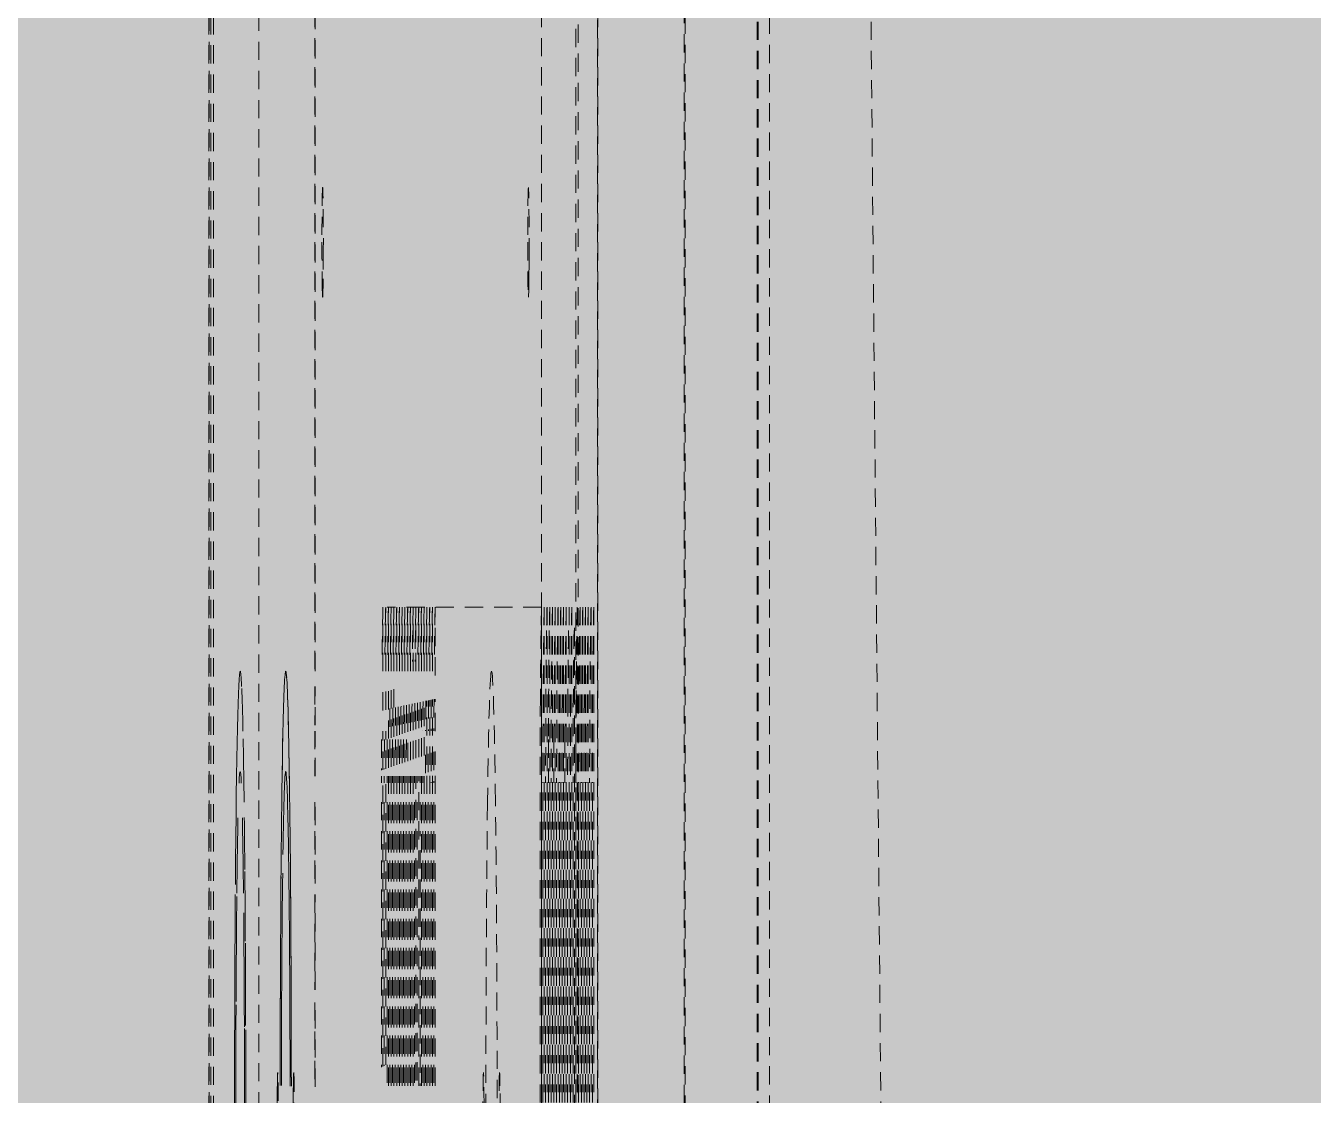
# Model space of a CAD drawing. Header units: millimetres. Extents: x -12447 to 83753, y -46415 to 46712.
# Drawn here: x 34290.5 to 34361.1, y 14432.7 to 14491.4 of the extents above; entities that cross this region are included whole.
import ezdxf
from ezdxf.xclip import XClip

# ---------------------------------------------------------------- set-up
doc = ezdxf.new("R2010")
doc.units = ezdxf.units.MM
doc.header["$XCLIPFRAME"] = 2
doc.linetypes.add('200_ШТРИХ_ш1п0_6_', pattern=[1.6, 1, -0.6])
doc.layers.add('1_Сущ. кусты', color=7, linetype='Continuous')
doc.layers.add('Сантехника', color=7, linetype='Continuous', lineweight=18)

# ---------------------------------------------------------------- blocks, each defined once
blk = doc.blocks.new('Reece_Tap_Wolfen_Drinking-Fountain - 10 L_Stainless Steel-V120-План полов 1-го этажа')
at = {"layer": 'Сантехника', "linetype": '200_ШТРИХ_ш1п0_6_'}
for p, q in [((34300.544, 14613.48), (34300.544, 14345.48)), ((34331.292, 14366.105), (34331.292, 14570.892)), ((34337.823, 14384.981), (34336.135, 14570.892))]:
    blk.add_line(p, q, dxfattribs=at)
at = {"layer": 'Сантехника', "color": 251, "linetype": '200_ШТРИХ_ш1п0_6_', "true_color": 0x666666}
for p, q in [((34320.669, 14346.187), (34320.669, 14612.021)), ((34320.795, 14346.423), (34320.795, 14611.534)), ((34318.795, 14599.48), (34318.795, 14359.48)), ((34321.861, 14359.48), (34321.861, 14599.48)), ((34300.563, 14369.48), (34300.563, 14589.48)), ((34300.663, 14589.48), (34300.663, 14369.48)), ((34326.615, 14570.892), (34326.615, 14366.105)), ((34326.669, 14366.105), (34326.669, 14570.892)), ((34330.614, 14375.374), (34330.614, 14570.892)), ((34330.669, 14375.374), (34330.669, 14570.892))]:
    blk.add_line(p, q, dxfattribs=at)
at = {"layer": 'Сантехника', "color": 253, "linetype": '200_ШТРИХ_ш1п0_6_', "true_color": 0xa3a3a3}
for p, q in [((34306.362, 14599.48), (34306.362, 14455.966)), ((34306.375, 14455.966), (34306.375, 14599.48)), ((34321.873, 14599.48), (34321.873, 14359.48)), ((34300.797, 14589.48), (34300.797, 14369.48)), ((34303.296, 14369.48), (34303.296, 14589.48))]:
    blk.add_line(p, q, dxfattribs=at)
at = {"layer": 'Сантехника', "color": 9, "linetype": '200_ШТРИХ_ш1п0_6_', "true_color": 0xc7c7c7}
for p, q in [((34310.094, 14455.966), (34310.094, 14459.48)), ((34318.789, 14459.48), (34310.327, 14459.48)), ((34318.94, 14459.48), (34318.94, 14379.48)), ((34319.09, 14459.48), (34319.09, 14379.48)), ((34319.241, 14459.48), (34319.241, 14379.48)), ((34319.392, 14459.48), (34319.392, 14379.48)), ((34319.543, 14459.48), (34319.543, 14379.48)), ((34319.693, 14459.48), (34319.693, 14379.48)), ((34319.844, 14459.48), (34319.844, 14379.48)), ((34319.995, 14459.48), (34319.995, 14379.48)), ((34320.146, 14459.48), (34320.146, 14379.48)), ((34320.447, 14459.48), (34320.447, 14379.48)), ((34320.9, 14459.48), (34320.9, 14379.48)), ((34321.05, 14459.48), (34321.05, 14379.48)), ((34321.201, 14459.48), (34321.201, 14379.48)), ((34321.352, 14459.48), (34321.352, 14379.48)), ((34321.503, 14459.48), (34321.503, 14387.52)), ((34321.653, 14459.48), (34321.653, 14379.48)), ((34320.598, 14458.34), (34320.598, 14379.48)), ((34306.362, 14455.131), (34306.362, 14452.999)), ((34306.375, 14453.001), (34306.375, 14455.131)), ((34306.362, 14452.684), (34306.362, 14450.207)), ((34306.375, 14450.207), (34306.375, 14452.684)), ((34318.713, 14389.11), (34318.713, 14449.851)), ((34318.864, 14389.11), (34318.864, 14449.851)), ((34319.015, 14389.11), (34319.015, 14449.851)), ((34319.166, 14389.11), (34319.166, 14449.851)), ((34319.316, 14389.11), (34319.316, 14449.851)), ((34319.467, 14389.11), (34319.467, 14449.851)), ((34319.618, 14389.11), (34319.618, 14449.851)), ((34319.769, 14389.11), (34319.769, 14449.851)), ((34319.92, 14389.11), (34319.92, 14449.851)), ((34320.07, 14389.11), (34320.07, 14449.851)), ((34320.221, 14389.11), (34320.221, 14449.851)), ((34320.372, 14389.11), (34320.372, 14449.851)), ((34320.523, 14389.11), (34320.523, 14449.851)), ((34320.975, 14389.11), (34320.975, 14449.851)), ((34321.126, 14389.11), (34321.126, 14449.851)), ((34321.277, 14389.11), (34321.277, 14449.851)), ((34321.427, 14389.11), (34321.427, 14449.851)), ((34321.578, 14389.11), (34321.578, 14449.851)), ((34306.362, 14448.79), (34306.362, 14444.317)), ((34306.375, 14444.322), (34306.375, 14448.79)), ((34306.362, 14443.716), (34306.362, 14438.489)), ((34306.375, 14438.496), (34306.375, 14443.716)), ((34306.362, 14437.807), (34306.362, 14433.182)), ((34306.375, 14433.181), (34306.375, 14437.807))]:
    blk.add_line(p, q, dxfattribs=at)
at = {"layer": 'Сантехника', "color": 254, "linetype": '200_ШТРИХ_ш1п0_6_', "true_color": 0xdddddd}
for p, q in [((34310.245, 14455.966), (34310.245, 14459.48)), ((34318.789, 14459.48), (34310.327, 14459.48)), ((34318.789, 14459.48), (34318.789, 14379.48)), ((34320.297, 14459.48), (34320.297, 14379.48)), ((34320.749, 14459.48), (34320.749, 14379.48)), ((34310.094, 14453.814), (34310.094, 14455.131)), ((34310.094, 14450.564), (34310.094, 14452.684)), ((34310.094, 14434.29), (34310.094, 14450.207)), ((34320.673, 14389.11), (34320.673, 14449.851)), ((34320.824, 14389.11), (34320.824, 14449.851)), ((34310.018, 14448.79), (34310.018, 14434.248))]:
    blk.add_line(p, q, dxfattribs=at)
at = {"layer": 'Сантехника', "color": 254, "linetype": '200_ШТРИХ_ш1п0_6_', "true_color": 0xeaeaea}
for p, q in [((34310.395, 14455.966), (34310.395, 14459.48)), ((34318.789, 14459.48), (34310.395, 14459.48)), ((34310.245, 14453.847), (34310.245, 14455.131)), ((34310.245, 14450.616), (34310.245, 14452.684)), ((34310.245, 14434.375), (34310.245, 14450.207)), ((34310.169, 14448.79), (34310.169, 14434.333))]:
    blk.add_line(p, q, dxfattribs=at)
at = {"layer": 'Сантехника', "color": 7, "linetype": '200_ШТРИХ_ш1п0_6_', "true_color": 0xf2f2f2}
for p, q in [((34310.546, 14455.966), (34310.546, 14459.48)), ((34318.789, 14459.48), (34310.546, 14459.48)), ((34310.395, 14450.669), (34310.395, 14455.131)), ((34310.395, 14433.234), (34310.395, 14450.207))]:
    blk.add_line(p, q, dxfattribs=at)
at = {"layer": 'Сантехника', "color": 7, "linetype": '200_ШТРИХ_ш1п0_6_', "true_color": 0xf7f7f7}
for p, q in [((34310.697, 14455.966), (34310.697, 14459.48)), ((34318.789, 14459.48), (34310.697, 14459.48)), ((34310.546, 14450.721), (34310.546, 14455.131)), ((34310.546, 14433.234), (34310.546, 14450.207)), ((34310.32, 14448.79), (34310.32, 14433.234)), ((34310.471, 14448.79), (34310.471, 14433.234))]:
    blk.add_line(p, q, dxfattribs=at)
at = {"layer": 'Сантехника', "color": 7, "linetype": '200_ШТРИХ_ш1п0_6_', "true_color": 0xfafafa}
for p, q in [((34310.848, 14455.966), (34310.848, 14459.48)), ((34318.789, 14459.48), (34310.848, 14459.48)), ((34310.697, 14450.773), (34310.697, 14455.131)), ((34310.697, 14433.234), (34310.697, 14450.207)), ((34310.621, 14448.79), (34310.621, 14433.234))]:
    blk.add_line(p, q, dxfattribs=at)
at = {"layer": 'Сантехника', "color": 7, "linetype": '200_ШТРИХ_ш1п0_6_', "true_color": 0xfcfcfc}
for p, q in [((34310.998, 14455.966), (34310.998, 14459.48)), ((34318.789, 14459.48), (34310.998, 14459.48)), ((34310.848, 14450.826), (34310.848, 14453.978)), ((34310.848, 14433.234), (34310.848, 14450.207)), ((34310.772, 14448.79), (34310.772, 14433.234))]:
    blk.add_line(p, q, dxfattribs=at)
at = {"layer": 'Сантехника', "color": 7, "linetype": '200_ШТРИХ_ш1п0_6_', "true_color": 0xfdfdfd}
for p, q in [((34311.149, 14455.966), (34311.149, 14459.48)), ((34318.789, 14459.48), (34311.149, 14459.48)), ((34311.3, 14455.966), (34311.3, 14459.48)), ((34311.451, 14455.966), (34311.451, 14459.48)), ((34311.602, 14455.966), (34311.602, 14459.48)), ((34311.752, 14455.966), (34311.752, 14459.48)), ((34311.903, 14455.966), (34311.903, 14459.48)), ((34312.054, 14455.966), (34312.054, 14459.48)), ((34312.205, 14455.966), (34312.205, 14459.48)), ((34318.789, 14459.48), (34312.368, 14459.48)), ((34318.789, 14459.48), (34312.368, 14459.48)), ((34318.789, 14459.48), (34312.368, 14459.48)), ((34318.789, 14459.48), (34312.368, 14459.48)), ((34318.789, 14459.48), (34312.368, 14459.48)), ((34318.789, 14459.48), (34312.368, 14459.48)), ((34318.789, 14459.48), (34312.368, 14459.48)), ((34318.789, 14459.48), (34312.368, 14459.48)), ((34312.506, 14455.966), (34312.506, 14459.48)), ((34318.789, 14459.48), (34312.506, 14459.48)), ((34312.657, 14455.966), (34312.657, 14459.48)), ((34318.789, 14459.48), (34312.657, 14459.48)), ((34312.808, 14455.966), (34312.808, 14459.48)), ((34318.789, 14459.48), (34312.808, 14459.48)), ((34312.958, 14455.736), (34312.958, 14459.48)), ((34318.789, 14459.48), (34312.958, 14459.48)), ((34312.355, 14455.966), (34312.355, 14458.785)), ((34312.808, 14433.234), (34312.808, 14454.406)), ((34312.958, 14452.684), (34312.958, 14454.439)), ((34310.998, 14450.878), (34310.998, 14454.011)), ((34311.149, 14450.93), (34311.149, 14454.044)), ((34311.3, 14450.983), (34311.3, 14454.077)), ((34311.451, 14451.035), (34311.451, 14454.11)), ((34311.602, 14451.087), (34311.602, 14454.143)), ((34311.752, 14451.14), (34311.752, 14454.176)), ((34311.903, 14451.192), (34311.903, 14454.209)), ((34312.054, 14451.244), (34312.054, 14454.242)), ((34312.205, 14451.297), (34312.205, 14454.275)), ((34312.355, 14451.349), (34312.355, 14454.308)), ((34312.506, 14433.234), (34312.506, 14454.341)), ((34312.657, 14433.234), (34312.657, 14454.373)), ((34312.958, 14433.234), (34312.958, 14451.558)), ((34310.998, 14433.234), (34310.998, 14450.207)), ((34311.149, 14433.234), (34311.149, 14450.207)), ((34311.3, 14433.234), (34311.3, 14450.207)), ((34311.451, 14433.234), (34311.451, 14450.207)), ((34311.602, 14433.234), (34311.602, 14450.207)), ((34311.752, 14433.234), (34311.752, 14450.207)), ((34311.903, 14433.52), (34311.903, 14450.207)), ((34312.054, 14441.942), (34312.054, 14450.207)), ((34312.205, 14433.234), (34312.205, 14450.207)), ((34312.355, 14433.234), (34312.355, 14450.207)), ((34310.923, 14448.79), (34310.923, 14433.234)), ((34311.074, 14448.79), (34311.074, 14433.234)), ((34311.225, 14448.79), (34311.225, 14433.234)), ((34311.375, 14448.79), (34311.375, 14433.234)), ((34311.526, 14448.79), (34311.526, 14433.234)), ((34311.677, 14448.79), (34311.677, 14433.234)), ((34311.828, 14448.79), (34311.828, 14433.234)), ((34311.978, 14448.79), (34311.978, 14437.807)), ((34312.129, 14448.79), (34312.129, 14446.922)), ((34312.28, 14448.79), (34312.28, 14433.234)), ((34312.431, 14448.79), (34312.431, 14433.234)), ((34312.582, 14448.79), (34312.582, 14433.234)), ((34312.732, 14448.79), (34312.732, 14433.234)), ((34312.883, 14448.79), (34312.883, 14433.234)), ((34312.129, 14446.153), (34312.129, 14433.234)), ((34312.054, 14433.234), (34312.054, 14441.479)), ((34311.978, 14437.731), (34311.978, 14433.234))]:
    blk.add_line(p, q, dxfattribs=at)
at = {"layer": 'Сантехника', "color": 9, "linetype": '200_ШТРИХ_ш1п0_6_', "true_color": 0xc7c7c7}
for centre, major_axis, start_param, end_param in [((34306.789, 14479.48), (0, 3), 0, 1.570796), ((34306.789, 14479.48), (0, 3), 5.759587, 6.283185), ((34306.789, 14479.48), (0, 3), 4.45059, 5.759587), ((34318.07, 14479.48), (0, 3), 0, 1.570796), ((34318.07, 14479.48), (0, 3), 5.759587, 6.283185), ((34318.07, 14479.48), (0, 3), 4.45059, 5.759587), ((34306.789, 14479.48), (0, 3), 1.570796, 2.356194), ((34318.07, 14479.48), (0, 3), 1.570796, 3.141593), ((34306.789, 14479.48), (0, 3), 4.18879, 4.45059), ((34318.07, 14479.48), (0, 3), 4.18879, 4.45059), ((34306.789, 14479.48), (0, 3), 3.141593, 4.18879), ((34318.07, 14479.48), (0, 3), 3.926991, 4.18879), ((34306.789, 14479.48), (0, 3), 2.356194, 3.141593), ((34318.07, 14479.48), (0, 3), 3.141593, 3.926991), ((34310.153, 14449.851), (0, 10.727), 0.456338, 0.902121), ((34318.848, 14449.851), (0, 10.727), 0.456338, 0.67923), ((34318.999, 14449.851), (0, 10.727), 0.456338, 1.570796), ((34319.15, 14449.851), (0, 10.727), 0.456338, 0.67923), ((34319.3, 14449.851), (0, 10.727), 0.456338, 0.67923), ((34319.451, 14449.851), (0, 10.727), 0.456338, 0.902121), ((34319.602, 14449.851), (0, 10.727), 0.456338, 1.347905), ((34319.753, 14449.851), (0, 10.727), 0.456338, 0.902121), ((34319.904, 14449.851), (0, 10.727), 0.456338, 1.570796), ((34320.054, 14449.851), (0, 10.727), 0.456338, 1.570796), ((34320.205, 14449.851), (0, 10.727), 0.456338, 1.347905), ((34320.507, 14449.851), (0, 10.727), 0.456338, 1.125013), ((34320.959, 14449.851), (0, 10.727), 0.456338, 1.570796), ((34321.11, 14449.851), (0, 10.727), 0.456338, 1.570796), ((34321.261, 14449.851), (0, 10.727), 0.456338, 1.570796), ((34321.411, 14449.851), (0, 10.727), 0.456338, 1.570796), ((34321.562, 14449.851), (0, 10.727), 0.456338, 0.902121), ((34321.713, 14449.851), (0, 10.727), 0.456338, 1.570796), ((34318.848, 14449.851), (0, 10.727), 0.67923, 1.125013), ((34319.15, 14449.851), (0, 10.727), 0.67923, 1.570796), ((34319.3, 14449.851), (0, 10.727), 0.67923, 1.347905), ((34320.356, 14449.851), (0, 10.727), 0.67923, 1.125013), ((34320.657, 14449.851), (0, 10.727), 0.67923, 1.570796), ((34319.451, 14449.851), (0, 10.727), 0.902121, 1.570796), ((34319.753, 14449.851), (0, 10.727), 0.902121, 1.570796), ((34321.562, 14449.851), (0, 10.727), 0.902121, 1.570796), ((34318.848, 14449.851), (0, 10.727), 1.125013, 1.570796), ((34320.356, 14449.851), (0, 10.727), 1.125013, 1.570796), ((34320.507, 14449.851), (0, 10.727), 1.125013, 1.570796), ((34304.766, 14431.466), (0, 24.5), 0.523647, 1.498025), ((34319.3, 14449.851), (0, 10.727), 1.347905, 1.570796), ((34319.602, 14449.851), (0, 10.727), 1.347905, 1.570796), ((34320.205, 14449.851), (0, 10.727), 1.347905, 1.570796), ((34304.327, 14431.466), (0, 2.5), 0, 0.523599), ((34304.327, 14431.466), (0, 2.5), 6.021386, 6.283185), ((34305.206, 14431.466), (0, 2.5), 0, 0.785398), ((34305.206, 14431.466), (0, 2.5), 5.497787, 6.283185), ((34304.327, 14431.466), (0, 2.5), 0.523599, 1.047198), ((34304.327, 14431.466), (0, 2.5), 4.45059, 6.021386), ((34304.327, 14431.466), (0, 2.5), 1.047198, 3.141593)]:
    blk.add_ellipse(centre, major_axis=major_axis, ratio=0.012565, start_param=start_param, end_param=end_param, dxfattribs=at)
at = {"layer": 'Сантехника', "color": 254, "linetype": '200_ШТРИХ_ш1п0_6_', "true_color": 0xdddddd}
for centre, major_axis, start_param, end_param in [((34310.304, 14449.851), (0, 10.727), 0.456338, 0.902121), ((34320.808, 14449.851), (0, 10.727), 0.456338, 0.902121), ((34320.808, 14449.851), (0, 10.727), 0.902121, 1.125013), ((34320.808, 14449.851), (0, 10.727), 1.125013, 1.347905), ((34310.153, 14449.851), (0, 10.727), 1.347905, 1.506202), ((34320.808, 14449.851), (0, 10.727), 1.351729, 1.570796), ((34310.153, 14449.851), (0, 10.727), 1.537337, 1.570796), ((34305.206, 14431.466), (0, 2.5), 0.785398, 2.356194), ((34305.206, 14431.466), (0, 2.5), 3.926991, 5.497787)]:
    blk.add_ellipse(centre, major_axis=major_axis, ratio=0.012565, start_param=start_param, end_param=end_param, dxfattribs=at)
at = {"layer": 'Сантехника', "color": 254, "linetype": '200_ШТРИХ_ш1п0_6_', "true_color": 0xeaeaea}
for centre, start_param, end_param in [((34310.455, 14449.851), 0.456338, 0.902121), ((34310.304, 14449.851), 1.347905, 1.50128), ((34310.304, 14449.851), 1.537337, 1.570796)]:
    blk.add_ellipse(centre, major_axis=(0, 10.727), ratio=0.012565, start_param=start_param, end_param=end_param, dxfattribs=at)
at = {"layer": 'Сантехника', "color": 7, "linetype": '200_ШТРИХ_ш1п0_6_', "true_color": 0xf2f2f2}
for centre, start_param, end_param in [((34310.605, 14449.851), 0.456338, 0.902121), ((34310.455, 14449.851), 1.347905, 1.496358), ((34310.455, 14449.851), 1.537337, 1.570796)]:
    blk.add_ellipse(centre, major_axis=(0, 10.727), ratio=0.012565, start_param=start_param, end_param=end_param, dxfattribs=at)
at = {"layer": 'Сантехника', "color": 7, "linetype": '200_ШТРИХ_ш1п0_6_', "true_color": 0xf7f7f7}
for centre, start_param, end_param in [((34310.756, 14449.851), 0.456338, 0.902121), ((34310.605, 14449.851), 1.182138, 1.302249), ((34310.605, 14449.851), 1.347905, 1.491437), ((34310.605, 14449.851), 1.537337, 1.570796)]:
    blk.add_ellipse(centre, major_axis=(0, 10.727), ratio=0.012565, start_param=start_param, end_param=end_param, dxfattribs=at)
at = {"layer": 'Сантехника', "color": 7, "linetype": '200_ШТРИХ_ш1п0_6_', "true_color": 0xfafafa}
for centre, start_param, end_param in [((34310.907, 14449.851), 0.456338, 0.902121), ((34310.756, 14449.851), 1.178878, 1.302249), ((34310.756, 14449.851), 1.347905, 1.486515), ((34310.756, 14449.851), 1.537337, 1.570796)]:
    blk.add_ellipse(centre, major_axis=(0, 10.727), ratio=0.012565, start_param=start_param, end_param=end_param, dxfattribs=at)
at = {"layer": 'Сантехника', "color": 7, "linetype": '200_ШТРИХ_ш1п0_6_', "true_color": 0xfcfcfc}
for centre, start_param, end_param in [((34311.058, 14449.851), 0.456338, 0.902121), ((34310.907, 14449.851), 1.175618, 1.302249), ((34310.907, 14449.851), 1.347905, 1.481593), ((34310.907, 14449.851), 1.537337, 1.570796)]:
    blk.add_ellipse(centre, major_axis=(0, 10.727), ratio=0.012565, start_param=start_param, end_param=end_param, dxfattribs=at)
at = {"layer": 'Сантехника', "color": 7, "linetype": '200_ШТРИХ_ш1п0_6_', "true_color": 0xfdfdfd}
for centre, start_param, end_param in [((34311.209, 14449.851), 0.456338, 0.902121), ((34311.359, 14449.851), 0.456338, 0.902121), ((34311.51, 14449.851), 0.456338, 0.902121), ((34311.661, 14449.851), 0.456338, 0.902121), ((34311.812, 14449.851), 0.456338, 0.67923), ((34311.962, 14449.851), 0.456338, 0.67923), ((34312.113, 14449.851), 0.456338, 0.902121), ((34312.264, 14449.851), 0.456338, 0.902121), ((34312.415, 14449.851), 0.456338, 0.902121), ((34312.566, 14449.851), 0.456338, 0.902121), ((34312.716, 14449.851), 0.456338, 0.902121), ((34312.867, 14449.851), 0.456338, 0.902121), ((34313.018, 14449.851), 0.456338, 0.902121), ((34311.812, 14449.851), 0.67923, 0.902121), ((34311.962, 14449.851), 0.67923, 0.902121), ((34313.018, 14449.851), 1.129984, 1.302249), ((34311.058, 14449.851), 1.172359, 1.302249), ((34311.209, 14449.851), 1.169099, 1.302249), ((34311.359, 14449.851), 1.16584, 1.302249), ((34311.51, 14449.851), 1.16258, 1.302249), ((34311.661, 14449.851), 1.15932, 1.302249), ((34311.812, 14449.851), 1.156061, 1.302249), ((34311.962, 14449.851), 1.152801, 1.302249), ((34312.113, 14449.851), 1.149541, 1.302249), ((34312.264, 14449.851), 1.146282, 1.302249), ((34312.415, 14449.851), 1.143022, 1.302249), ((34312.566, 14449.851), 1.139762, 1.302249), ((34312.716, 14449.851), 1.136503, 1.302249), ((34312.867, 14449.851), 1.133243, 1.302249), ((34311.058, 14449.851), 1.347905, 1.476671), ((34311.209, 14449.851), 1.347905, 1.471749), ((34311.359, 14449.851), 1.347905, 1.466827), ((34311.51, 14449.851), 1.347905, 1.461905), ((34312.566, 14449.851), 1.427452, 1.570796), ((34312.716, 14449.851), 1.42253, 1.570796), ((34312.867, 14449.851), 1.417608, 1.570796), ((34313.018, 14449.851), 1.412686, 1.570796), ((34311.058, 14449.851), 1.537337, 1.570796), ((34311.209, 14449.851), 1.537337, 1.570796), ((34311.359, 14449.851), 1.537337, 1.570796), ((34311.51, 14449.851), 1.537337, 1.570796), ((34311.661, 14449.851), 1.537337, 1.570796), ((34311.812, 14449.851), 1.537337, 1.570796), ((34311.962, 14449.851), 1.537337, 1.570796), ((34312.113, 14449.851), 1.537337, 1.570796), ((34312.264, 14449.851), 1.537337, 1.570796), ((34312.415, 14449.851), 1.537337, 1.570796)]:
    blk.add_ellipse(centre, major_axis=(0, 10.727), ratio=0.012565, start_param=start_param, end_param=end_param, dxfattribs=at)
at = {"layer": 'Сантехника', "color": 253, "lineweight": 9, "true_color": 0xa3a3a3}
for centre, major_axis, start_param, end_param in [((34302.267, 14431.466), (0, 24.5), 0, 1.020613), ((34302.267, 14431.466), (0, 24.5), 6.021386, 6.283185), ((34304.766, 14431.466), (0, 24.5), 0, 0.523599), ((34304.766, 14431.466), (0, 24.5), 6.021386, 6.283185), ((34304.766, 14431.466), (0, 24.5), 4.784005, 6.021386), ((34304.766, 14431.466), (0, 19), 0, 0.70662), ((34304.766, 14431.466), (0, 19), 6.021386, 6.283185), ((34304.766, 14431.466), (0, 19), 4.804905, 6.021386), ((34302.267, 14431.466), (0, 24.5), 1.047198, 1.308997), ((34302.267, 14431.466), (0, 24.5), 1.308997, 2.617994)]:
    blk.add_ellipse(centre, major_axis=major_axis, ratio=0.012565, start_param=start_param, end_param=end_param, dxfattribs=at)
at = {"layer": 'Сантехника', "color": 253, "linetype": '200_ШТРИХ_ш1п0_6_', "true_color": 0xa3a3a3}
for centre, major_axis, start_param, end_param in [((34304.766, 14431.466), (0, 24.5), 0, 0.523599), ((34304.766, 14431.466), (0, 24.5), 4.784005, 6.283185), ((34316.047, 14431.466), (0, 24.5), 0, 0.785398), ((34316.047, 14431.466), (0, 24.5), 5.497787, 6.283185), ((34316.047, 14431.466), (0, 24.5), 0.785398, 2.879793), ((34316.047, 14431.466), (0, 24.5), 3.141593, 5.497787), ((34315.607, 14431.466), (0, 2.5), 0, 1.570796), ((34315.607, 14431.466), (0, 2.5), 3.141593, 6.283185), ((34316.487, 14431.466), (0, 2.5), 0, 1.047198), ((34316.487, 14431.466), (0, 2.5), 5.497787, 6.283185), ((34316.487, 14431.466), (0, 2.5), 4.18879, 5.497787)]:
    blk.add_ellipse(centre, major_axis=major_axis, ratio=0.012565, start_param=start_param, end_param=end_param, dxfattribs=at)
at = {"layer": 'Сантехника', "color": 9, "lineweight": 9, "true_color": 0xc7c7c7}
for centre, major_axis, start_param, end_param in [((34302.267, 14431.466), (0, 24.5), 5.759587, 6.003644), ((34304.766, 14431.466), (0, 24.5), 0.523647, 1.498025), ((34302.267, 14431.466), (0, 24.5), 5.497787, 5.725615), ((34302.267, 14431.466), (0, 19), 0, 0.261799), ((34302.267, 14431.466), (0, 19), 6.021386, 6.283185), ((34302.267, 14431.466), (0, 19), 0.523599, 0.864239), ((34302.267, 14431.466), (0, 19), 5.418947, 5.759587), ((34304.766, 14431.466), (0, 19), 0.785398, 1.477128), ((34302.267, 14431.466), (0, 19), 0.877679, 1.047198), ((34302.267, 14431.466), (0, 19), 4.978744, 5.346123), ((34302.267, 14431.466), (0, 19), 1.047198, 1.227671), ((34302.267, 14431.466), (0, 19), 1.238322, 1.570796), ((34302.267, 14431.466), (0, 19), 4.005831, 4.974188)]:
    blk.add_ellipse(centre, major_axis=major_axis, ratio=0.012565, start_param=start_param, end_param=end_param, dxfattribs=at)
at = {"layer": 'Сантехника', "color": 254, "lineweight": 9, "true_color": 0xdddddd}
for start_param, end_param in [(5.302556, 5.450338), (5.119356, 5.297129), (4.920681, 5.114147), (4.718002, 4.911381)]:
    blk.add_ellipse((34302.267, 14431.466), major_axis=(0, 24.5), ratio=0.012565, start_param=start_param, end_param=end_param, dxfattribs=at)
blk = doc.blocks.new('6')
at = {"layer": '1_Сущ. кусты', "true_color": 0xdddddd, "transparency": 33554661}
h = blk.add_hatch(color=254, dxfattribs=at)
h.dxf.hatch_style = 1
h.paths.add_polyline_path([(-5869.178, 48919.457), (-5869.178, 49519.457), (-7014.697, 49519.457), (-7014.697, 48919.457)])
h.paths.add_polyline_path([(-5271.678, 48319.457), (-5271.678, 48919.457), (-6417.197, 48919.457), (-6417.197, 48319.457)])
h.paths.add_polyline_path([(-5370.641, 50719.457), (-5370.641, 51319.457), (-6516.159, 51319.457), (-6516.159, 50719.457)])
h.paths.add_polyline_path([(-5918.659, 50119.457), (-5918.659, 50719.457), (-7064.178, 50719.457), (-7064.178, 50119.457)])
h.paths.add_polyline_path([(-4225.122, 50719.457), (-4225.122, 51319.457), (-5370.641, 51319.457), (-5370.641, 50719.457)])
h.paths.add_polyline_path([(-3627.622, 50119.457), (-3627.622, 50719.457), (-4773.141, 50719.457), (-4773.141, 50119.457)])
h.paths.add_polyline_path([(-4773.141, 50119.457), (-4773.141, 50719.457), (-5918.659, 50719.457), (-5918.659, 50119.457)])
h.paths.add_polyline_path([(-4175.641, 49519.457), (-4175.641, 50119.457), (-5321.159, 50119.457), (-5321.159, 49519.457)])
h.paths.add_polyline_path([(-5321.159, 49519.457), (-5321.159, 50119.457), (-6466.678, 50119.457), (-6466.678, 49519.457)])
h.paths.add_polyline_path([(-4723.659, 48919.457), (-4723.659, 49519.457), (-5869.178, 49519.457), (-5869.178, 48919.457)])
h.paths.add_polyline_path([(-3079.603, 50719.457), (-3079.603, 51319.457), (-4225.122, 51319.457), (-4225.122, 50719.457)])
h.paths.add_polyline_path([(-1934.084, 50719.457), (-1934.084, 51319.457), (-3079.603, 51319.457), (-3079.603, 50719.457)])
h.paths.add_polyline_path([(-2482.103, 50119.457), (-2482.103, 50719.457), (-3627.622, 50719.457), (-3627.622, 50119.457)])
h.paths.add_polyline_path([(-1884.603, 49519.457), (-1884.603, 50119.457), (-3030.122, 50119.457), (-3030.122, 49519.457)])
h.paths.add_polyline_path([(-3030.122, 49519.457), (-3030.122, 50119.457), (-4175.641, 50119.457), (-4175.641, 49519.457)])
h.paths.add_polyline_path([(-2432.622, 48919.457), (-2432.622, 49519.457), (-3578.141, 49519.457), (-3578.141, 48919.457)])
h.paths.add_polyline_path([(-3578.141, 48919.457), (-3578.141, 49519.457), (-4723.659, 49519.457), (-4723.659, 48919.457)])
h.paths.add_polyline_path([(-2980.641, 48319.457), (-2980.641, 48919.457), (-4126.159, 48919.457), (-4126.159, 48319.457)])
h.paths.add_polyline_path([(-1835.122, 48319.457), (-1835.122, 48919.457), (-2980.641, 48919.457), (-2980.641, 48319.457)])
h.paths.add_polyline_path([(-4126.159, 48319.457), (-4126.159, 48919.457), (-5271.678, 48919.457), (-5271.678, 48319.457)])

msp = doc.modelspace()

# ---------------------------------------------------------------- block references
at = {"color": 8, "true_color": 0x787878}
ref = msp.add_blockref('6', (37169.771, -36745.056), dxfattribs=at)
XClip(ref).set_block_clipping_path([(-2368.449162211, 53161.9936856223), (-2398.449162211, 53161.9936856223), (-2398.449162211, 53117.9936856223), (-2404.949162211, 53117.9936856223), (-2404.949162211, 53101.4936856223), (-2431.949162211, 53101.4936856223), (-2431.949162211, 53089.9936856223), (-2438.449162211, 53089.9936856223), (-2439.073666227, 53161.9936856223), (-2518.449162211, 53161.9936856223), (-2518.449162211, 53176.9936856223), (-2530.449162211, 53176.9936856223), (-2530.449162211, 54093.9939804986), (-2543.449162211, 54093.9939804986), (-2543.449162211, 53176.9936856223), (-2553.449162211, 53176.9936856223), (-2553.449162211, 54093.9939804986), (-3509.7714125302, 54093.9939804986), (-3509.7714125302, 54103.9939804986), (-2530.449162211, 54103.9939804986), (-2530.449162211, 54116.9939804986), (-3509.7714125302, 54116.9939804986), (-3509.7714125302, 54128.9939804986), (-4361.1303963789, 54128.9939804986), (-3688.9059174791, 53740.8849966499), (-3692.1559174791, 53735.2558315253), (-3682.1966253356, 53729.5058315253), (-3695.6966253356, 53706.1231456231), (-3685.7373331921, 53700.3731456231), (-3688.9873331921, 53694.7439804985), (-4441.1303963789, 54128.9939804986), (-4539.7714125302, 54128.9939804985), (-4539.7714125302, 54116.9939804986), (-4564.7714125303, 54116.9939804986), (-4564.7714125303, 54103.9939804986), (-4539.7714125302, 54103.9939804986), (-4539.7714125302, 54093.9939804986), (-4564.7714125303, 54093.9939804986), (-4564.7714125303, 52660.0562790187), (-4574.7714125303, 52660.0562790187), (-4574.7714125303, 54116.9939804985), (-4587.7714125303, 54116.9939804986), (-4587.7714125303, 52660.0562790187), (-4599.7714125303, 52660.0562790187), (-4599.7714125303, 52544.0947547916), (-4175.5214125302, 51809.2721996805), (-4181.1505776548, 51806.0221996805), (-4186.9005776548, 51815.9814918241), (-4210.283263557, 51802.4814918241), (-4216.033263557, 51812.4407839676), (-4221.6624286816, 51809.1907839676), (-4599.7714125303, 52464.0947547917), (-4599.7714125303, 51630.0562790187), (-4587.7714125303, 51630.0562790187), (-4587.7714125303, 50077.3668093849), (-4574.7714125303, 50077.3403645527), (-4574.7714125303, 51630.0562790187), (-4564.7714125303, 51630.0562790187), (-4564.7714125303, 50077.3200223741), (-4306.4851664756, 50076.7946118791), (-4306.5055086119, 50066.7946325692), (-4564.7714125303, 50067.3200016839), (-4564.7714125303, 50054.3199747867), (-4306.5319533887, 50053.7946594664), (-4306.5563639527, 50041.7946842946), (-4317.5587047729, 50041.8170654521), (-4318.1384556638, 49756.817655122), (-2619.1419709203, 49753.3615261268), (-2618.5622200289, 50038.3609364576), (-2630.5621952003, 50038.3853470214), (-2630.5377846357, 50050.3853221932), (-2553.4491622109, 50050.2285071406), (-2553.449162211, 50063.2285340378), (-2630.5113398589, 50063.385295296), (-2630.4909977226, 50073.3852746059), (-2553.449162211, 50073.228554728), (-2553.449162211, 50816.9936856223), (-2545.5123159036, 50816.9936856223), (-2545.5123159036, 51618.8245265839), (-2553.449162211, 51618.8245265839), (-2553.449162211, 52146.9936856223), (-2543.449162211, 52146.9936856223), (-2543.449162211, 51618.8245265839), (-2543.4460525407, 51617.0031715883), (-2518.449162211, 51616.9781530294), (-2518.449162211, 51618.8245265839), (-2530.449162211, 51618.8245265839), (-2530.449162211, 52146.9936856223), (-2518.449162211, 52146.9936856223), (-2518.449162211, 52161.9936856223), (-2438.449162211, 52161.9936856223), (-2438.449162211, 52233.9936856223), (-2431.949162211, 52233.9936856223), (-2431.949162211, 52222.4936856223), (-2404.949162211, 52222.4936856223), (-2404.949162211, 52205.9936856223), (-2398.449162211, 52205.9936856223), (-2398.449162211, 52161.9936856223), (-2368.449162211, 52161.9936856223), (-2368.449162211, 52262.9552098493), (-2395.199162211, 52216.6228507469), (-2400.8283273356, 52219.8728507469), (-2395.0783273356, 52229.8321428904), (-2418.4610132377, 52243.3321428904), (-2412.7110132377, 52253.2914350339), (-2418.3401783623, 52256.5414350339), (-2368.449162211, 52342.9552098493)])
at = {"layer": 'Сантехника', "color": 253, "linetype": '200_ШТРИХ_ш1п0_6_', "true_color": 0xa3a3a3}
msp.add_blockref('Reece_Tap_Wolfen_Drinking-Fountain - 10 L_Stainless Steel-V120-План полов 1-го этажа', (0, 0), dxfattribs=at)

doc.saveas('drawing.dxf')
